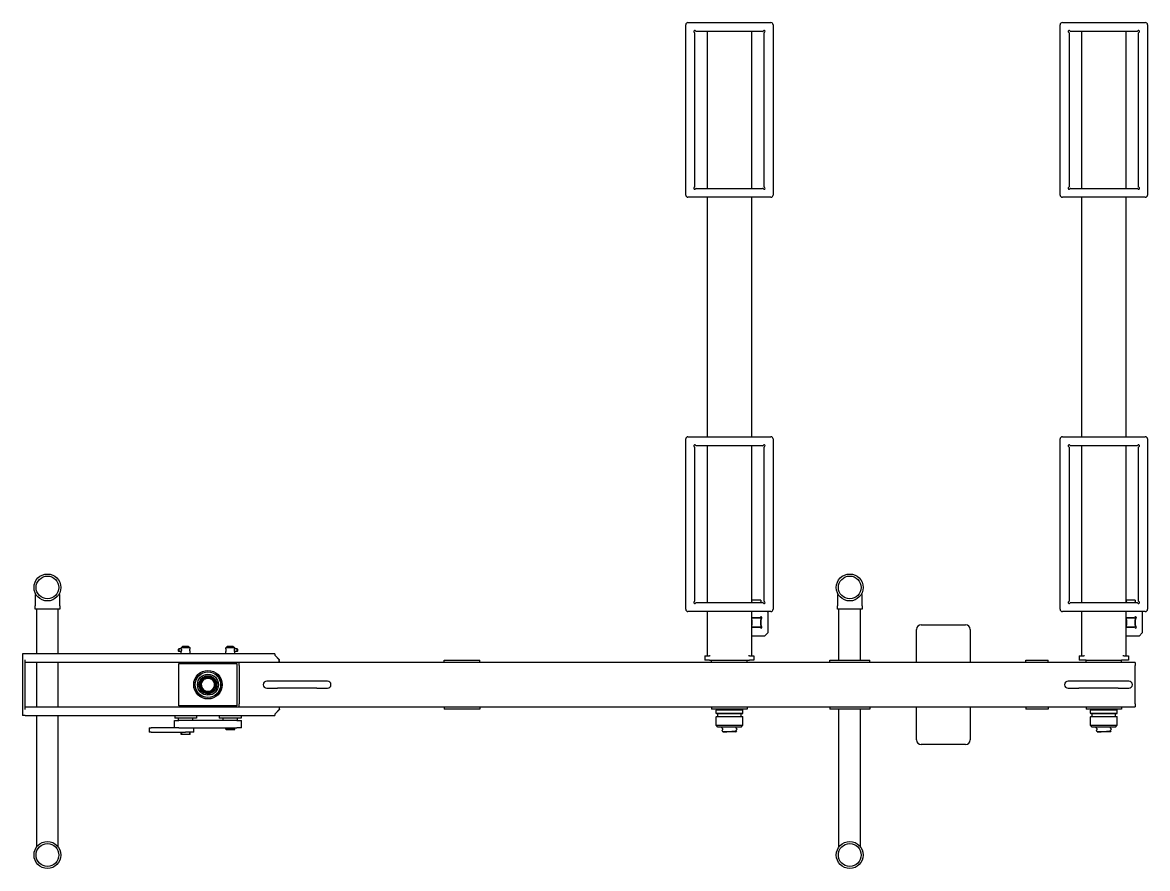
# Model space of a CAD drawing. Header units: millimetres. Extents: x 2977 to 5501, y 131 to 2029.
import ezdxf

# ---------------------------------------------------------------- set-up
doc = ezdxf.new("R2010")
doc.units = ezdxf.units.MM

# ---------------------------------------------------------------- blocks, each defined once
blk = doc.blocks.new('*U18')
for p, q in [((1072, 1098), (1072, 1480)), ((1077, 1485), (1170, 1485)), ((1170, 1465), (1095.5, 1465)), ((1120, 1465), (1120, 1113)), ((1170, 1485), (1263, 1485)), ((1244.5, 1465), (1170, 1465)), ((1220, 1113), (1220, 1465)), ((1268, 1480), (1268, 1098)), ((1912, 1098), (1912, 1480)), ((1917, 1485), (2010, 1485)), ((2010, 1465), (1935.5, 1465)), ((1960, 1465), (1960, 1113)), ((2010, 1485), (2103, 1485)), ((2084.5, 1465), (2010, 1465)), ((2060, 1113), (2060, 1465)), ((2108, 1480), (2108, 1098)), ((1092, 1461.5), (1092, 1116.5)), ((1248, 1116.5), (1248, 1461.5)), ((1932, 1461.5), (1932, 1116.5)), ((2088, 1116.5), (2088, 1461.5)), ((1095.5, 1113), (1170, 1113)), ((1170, 1113), (1244.5, 1113)), ((1935.5, 1113), (2010, 1113)), ((2010, 1113), (2084.5, 1113)), ((1170, 1093), (1077, 1093)), ((1120, 1093), (1120, 556)), ((1263, 1093), (1170, 1093)), ((1220, 556), (1220, 1093)), ((2010, 1093), (1917, 1093)), ((1960, 1093), (1960, 556)), ((2103, 1093), (2010, 1093)), ((2060, 556), (2060, 1093)), ((1077, 556), (1170, 556)), ((1170, 556), (1263, 556)), ((1917, 556), (2010, 556)), ((2010, 556), (2103, 556)), ((1072, 169), (1072, 551)), ((1092, 532.5), (1092, 187.5)), ((1170, 536), (1095.5, 536)), ((1120, 536), (1120, 184)), ((1244.5, 536), (1170, 536)), ((1220, 184), (1220, 536)), ((1248, 187.5), (1248, 532.5)), ((1268, 551), (1268, 169)), ((1912, 169), (1912, 551)), ((1932, 532.5), (1932, 187.5)), ((2010, 536), (1935.5, 536)), ((1960, 536), (1960, 184)), ((2084.5, 536), (2010, 536)), ((2060, 184), (2060, 536)), ((2088, 187.5), (2088, 532.5)), ((2108, 551), (2108, 169)), ((-385.6, 202), (-387.5, 202)), ((-387.5, 202), (-387.5, 177)), ((-332.5, 202), (-334.4, 202)), ((-332.5, 177), (-332.5, 202)), ((1414.4, 202), (1412.5, 202)), ((1412.5, 202), (1412.5, 177)), ((1467.5, 202), (1465.6, 202)), ((1467.5, 177), (1467.5, 202)), ((-387.5, 169), (-387.5, 177)), ((-332.5, 177), (-332.5, 169)), ((1095.5, 184), (1170, 184)), ((1170, 184), (1244.5, 184)), ((1220.5, 185.5), (1220.5, 189.5)), ((1240.5, 189.5), (1220.5, 189.5)), ((1220.5, 185.5), (1220.5, 184)), ((1240.5, 189.5), (1240.5, 185.5)), ((1240.5, 184), (1240.5, 185.5)), ((1412.5, 169), (1412.5, 177)), ((1467.5, 177), (1467.5, 169)), ((1935.5, 184), (2010, 184)), ((2010, 184), (2084.5, 184)), ((2060.5, 185.5), (2060.5, 189.5)), ((2080.5, 189.5), (2060.5, 189.5)), ((2060.5, 185.5), (2060.5, 184)), ((2080.5, 189.5), (2080.5, 185.5)), ((2080.5, 184), (2080.5, 185.5)), ((-332.5, 169), (-387.5, 169)), ((-384.2, 69), (-384.2, 169)), ((-335.8, 69), (-335.8, 169)), ((1170, 164), (1077, 164)), ((1120, 164), (1120, 65)), ((1263, 164), (1170, 164)), ((1220, 65), (1220, 164)), ((1240.5, 149.5), (1240.5, 151.9)), ((1255, 164), (1256, 163)), ((1256, 163), (1256, 116)), ((1467.5, 169), (1412.5, 169)), ((1415.8, 55), (1415.8, 169)), ((1464.2, 55), (1464.2, 169)), ((2010, 164), (1917, 164)), ((1960, 164), (1960, 65)), ((2103, 164), (2010, 164)), ((2060, 65), (2060, 164)), ((2080.5, 149.5), (2080.5, 151.9)), ((2095, 164), (2096, 163)), ((2096, 163), (2096, 116)), ((1237.5, 150), (1220, 150)), ((1220, 129), (1237.5, 129)), ((1220.5, 150), (1220.5, 149.5)), ((1220.5, 145.5), (1220.5, 149.5)), ((1240.5, 149.5), (1220.5, 149.5)), ((1220.5, 145.5), (1220.5, 133.5)), ((1220.5, 129.5), (1220.5, 133.5)), ((1220.5, 129.5), (1240.5, 129.5)), ((1240.5, 149.5), (1240.5, 145.5)), ((1240.5, 133.5), (1240.5, 145.5)), ((1240.5, 133.5), (1240.5, 129.5)), ((1241, 132.5), (1241, 146.5)), ((1600, 134), (1700, 134)), ((2077.5, 150), (2060, 150)), ((2060, 129), (2077.5, 129)), ((2060.5, 150), (2060.5, 149.5)), ((2060.5, 145.5), (2060.5, 149.5)), ((2080.5, 149.5), (2060.5, 149.5)), ((2060.5, 145.5), (2060.5, 133.5)), ((2060.5, 129.5), (2060.5, 133.5)), ((2060.5, 129.5), (2080.5, 129.5)), ((2080.5, 149.5), (2080.5, 145.5)), ((2080.5, 133.5), (2080.5, 145.5)), ((2080.5, 133.5), (2080.5, 129.5)), ((2081, 132.5), (2081, 146.5)), ((1249, 109), (1220, 109)), ((1256, 116), (1249, 109)), ((1590, 50), (1590, 124)), ((1710, 124), (1710, 50)), ((2089, 109), (2060, 109)), ((2096, 116), (2089, 109)), ((-66, 80), (-65.5, 80.5)), ((-66, 75), (-66, 80)), ((-65.5, 80.5), (-65.5, 74.5)), ((-60, 80.5), (-65.5, 80.5)), ((-56, 86.5), (-60, 82.5)), ((-40, 82.5), (-60, 82.5)), ((-60, 80.5), (-60, 82.5)), ((-56, 86.5), (-44, 86.5)), ((-44, 86.5), (-40, 82.5)), ((-40, 80.5), (-40, 82.5)), ((44, 86.5), (40, 82.5)), ((60, 82.5), (40, 82.5)), ((40, 80.5), (40, 82.5)), ((44, 86.5), (56, 86.5)), ((56, 86.5), (60, 82.5)), ((60, 80.5), (60, 82.5)), ((65.5, 80.5), (60, 80.5)), ((65.5, 74.5), (65.5, 80.5)), ((66, 80), (65.5, 80.5)), ((66, 80), (66, 75)), ((-416, 69), (-416, -69)), ((-410, 69), (-416, 69)), ((150, 69), (-410, 69)), ((-410, -56), (-410, 56)), ((-66, 75), (-65.5, 74.5)), ((-60, 74.5), (-65.5, 74.5)), ((-60, 69), (-60, 74.5)), ((-40, 69), (-40, 74.5)), ((40, 69), (40, 74.5)), ((65.5, 74.5), (60, 74.5)), ((60, 69), (60, 74.5)), ((66, 75), (65.5, 74.5)), ((150, 69), (150, 66)), ((150.3, 66), (150, 66)), ((150, 66), (160, 56)), ((150.3, 66), (160.3, 56)), ((160, 50), (160, 56)), ((530, 55), (610, 55)), ((530, 50), (530, 55)), ((610, 50), (610, 55)), ((1115, 65), (1125, 65)), ((1115, 65), (1115, 55)), ((1125, 55), (1115, 55)), ((1127, 65), (1125, 65)), ((1125, 55), (1215, 55)), ((1130, 50), (1130, 55)), ((1210, 50), (1210, 55)), ((1215, 65), (1213, 65)), ((1215, 65), (1225, 65)), ((1225, 55), (1215, 55)), ((1225, 65), (1225, 55)), ((1395, 55), (1485, 55)), ((1395, 50), (1395, 55)), ((1485, 50), (1485, 55)), ((1835, 55), (1885, 55)), ((1835, 50), (1835, 55)), ((1885, 50), (1885, 55)), ((1955, 65), (1965, 65)), ((1955, 65), (1955, 55)), ((1970, 55), (1955, 55)), ((1967, 65), (1965, 65)), ((1970, 55), (2050, 55)), ((1970, 50), (1970, 55)), ((2065, 55), (2050, 55)), ((2050, 50), (2050, 55)), ((2055, 65), (2053, 65)), ((2055, 65), (2065, 65)), ((2065, 65), (2065, 55)), ((160, 50), (-410, 50)), ((-384.2, -50), (-384.2, 50)), ((-335.8, -50), (-335.8, 50)), ((-65, 47.5), (65, 47.5)), ((-65, -47.5), (-65, 47.5)), ((-60, 47.5), (-60, 50)), ((-40, 47.5), (-40, 50)), ((40, 47.5), (40, 50)), ((60, 47.5), (60, 50)), ((65, 47.5), (65, -47.5)), ((70, 43), (70, 50)), ((70, 43), (70, -43)), ((2080, 50), (160, 50)), ((2080, 50), (2080, 43)), ((2080, -43), (2080, 43)), ((156, 8), (132, 8)), ((244, 8), (156, 8)), ((268, 8), (244, 8)), ((1954, 8), (1930, 8)), ((2042, 8), (1954, 8)), ((2066, 8), (2042, 8)), ((132, -8), (156, -8)), ((244, -8), (156, -8)), ((244, -8), (268, -8)), ((1930, -8), (1954, -8)), ((2042, -8), (1954, -8)), ((2042, -8), (2066, -8)), ((-410, -50), (160, -50)), ((65, -47.5), (-65, -47.5)), ((-60, -50), (-60, -47.5)), ((-40, -50), (-40, -47.5)), ((40, -50), (40, -47.5)), ((60, -50), (60, -47.5)), ((70, -50), (70, -43)), ((160, -50), (160, -56)), ((160, -50), (2080, -50)), ((530, -50), (530, -55)), ((610, -50), (610, -55)), ((1130, -50), (1130, -55)), ((1210, -50), (1210, -55)), ((1395, -50), (1395, -55)), ((1485, -50), (1485, -55)), ((1590, -124), (1590, -50)), ((1710, -50), (1710, -124)), ((1835, -50), (1835, -55)), ((1885, -50), (1885, -55)), ((1970, -50), (1970, -55)), ((2050, -50), (2050, -55)), ((2080, -43), (2080, -50)), ((-410, -69), (-416, -69)), ((-410, -69), (150, -69)), ((-384.2, -364), (-384.2, -69)), ((-335.8, -364), (-335.8, -69)), ((-74.5, -69), (-74.5, -75)), ((-25.5, -75), (-74.5, -75)), ((-66, -80), (-66, -75)), ((-34, -80), (-34, -75)), ((-25.5, -69), (-25.5, -75)), ((25.5, -69), (25.5, -75)), ((74.5, -75), (25.5, -75)), ((34, -80), (34, -75)), ((66, -80), (66, -75)), ((74.5, -69), (74.5, -75)), ((160, -56), (150, -66)), ((150, -66), (150, -69)), ((150.3, -66), (150, -66)), ((160.3, -56), (150.3, -66)), ((610, -55), (530, -55)), ((1210, -55), (1130, -55)), ((1142, -55), (1140, -57)), ((1200, -57), (1140, -57)), ((1140, -64), (1140, -57)), ((1140, -64), (1200, -64)), ((1141, -65), (1140, -64)), ((1141, -71), (1140, -72)), ((1200, -72), (1140, -72)), ((1140, -91), (1140, -72)), ((1199, -65), (1141, -65)), ((1141, -71), (1199, -71)), ((1144, -71), (1144, -65)), ((1196, -71), (1196, -65)), ((1198, -55), (1200, -57)), ((1199, -65), (1200, -64)), ((1199, -71), (1200, -72)), ((1200, -64), (1200, -57)), ((1200, -91), (1200, -72)), ((1485, -55), (1395, -55)), ((1415.8, -364), (1415.8, -55)), ((1464.2, -364), (1464.2, -55)), ((1885, -55), (1835, -55)), ((2050, -55), (1970, -55)), ((1982, -55), (1980, -57)), ((2040, -57), (1980, -57)), ((1980, -64), (1980, -57)), ((1980, -64), (2040, -64)), ((1981, -65), (1980, -64)), ((1981, -71), (1980, -72)), ((2040, -72), (1980, -72)), ((1980, -91), (1980, -72)), ((2039, -65), (1981, -65)), ((1981, -71), (2039, -71)), ((1984, -71), (1984, -65)), ((2036, -71), (2036, -65)), ((2038, -55), (2040, -57)), ((2039, -65), (2040, -64)), ((2039, -71), (2040, -72)), ((2040, -64), (2040, -57)), ((2040, -91), (2040, -72)), ((-132, -96.5), (-127, -96.5)), ((-132, -96.5), (-132, -106.5)), ((-71, -96.5), (-127, -96.5)), ((-75, -80.5), (-65, -80.5)), ((-75, -96.5), (-75, -80.5)), ((-65, -96.5), (-71, -96.5)), ((-34, -80), (-66, -80)), ((65, -80.5), (-65, -80.5)), ((-65, -96.5), (65, -96.5)), ((-60, -80.5), (-60, -80)), ((-40, -80.5), (-40, -80)), ((-32, -106.5), (-32, -96.5)), ((66, -80), (34, -80)), ((40, -80.5), (40, -80)), ((40, -99.5), (40, -96.5)), ((40, -99.5), (60, -99.5)), ((42, -101.5), (40, -99.5)), ((58, -101.5), (60, -99.5)), ((60, -80.5), (60, -80)), ((60, -99.5), (60, -96.5)), ((65, -80.5), (75, -80.5)), ((75, -96.5), (65, -96.5)), ((75, -96.5), (75, -80.5)), ((1140, -91), (1200, -91)), ((1144, -95), (1140, -91)), ((1196, -95), (1144, -95)), ((1153, -96.3), (1154.3, -95)), ((1155, -98.8), (1153, -96.8)), ((1153, -102.7), (1155, -100.6)), ((1155, -100.5), (1155, -98.9)), ((1185.6, -95), (1185, -95.6)), ((1185, -97.3), (1185, -95.7)), ((1185, -97.4), (1187, -99.5)), ((1187, -99.9), (1185, -102)), ((1196, -95), (1200, -91)), ((1980, -91), (2040, -91)), ((1984, -95), (1980, -91)), ((2036, -95), (1984, -95)), ((1993, -96.3), (1994.3, -95)), ((1995, -98.8), (1993, -96.8)), ((1993, -102.7), (1995, -100.6)), ((1995, -100.5), (1995, -98.9)), ((2025.6, -95), (2025, -95.6)), ((2025, -97.3), (2025, -95.7)), ((2025, -97.4), (2027, -99.5)), ((2027, -99.9), (2025, -102)), ((2036, -95), (2040, -91)), ((-127, -106.5), (-132, -106.5)), ((-127, -106.5), (-50, -106.5)), ((-60, -111.5), (-60, -106.5)), ((-58.7, -111.5), (-60, -111.5)), ((-58.7, -111.5), (-58.7, -106.5)), ((-41.3, -111.5), (-58.7, -111.5)), ((-32, -106.5), (-50, -106.5)), ((-41.3, -106.5), (-41.3, -111.5)), ((-40, -111.5), (-41.3, -111.5)), ((-40, -111.5), (-40, -106.5)), ((58, -101.5), (42, -101.5)), ((1155, -105.2), (1153, -103.1)), ((1155, -105.7), (1155, -105.3)), ((1155, -105.7), (1164.2, -105.7)), ((1155.3, -106), (1155, -105.7)), ((1184.6, -106), (1155.3, -106)), ((1184.6, -106), (1185.9, -104.7)), ((1185, -103.7), (1185, -102.1)), ((1185, -103.8), (1185.9, -104.7)), ((1995, -105.2), (1993, -103.1)), ((1995, -105.7), (1995, -105.3)), ((1995, -105.7), (2004.2, -105.7)), ((1995.3, -106), (1995, -105.7)), ((2024.6, -106), (1995.3, -106)), ((2024.6, -106), (2025.9, -104.7)), ((2025, -103.7), (2025, -102.1)), ((2025, -103.8), (2025.9, -104.7)), ((1700, -134), (1600, -134))]:
    blk.add_line(p, q)
at = {"flags": 128}
for points in [[(-60, 80.5), (-60, 80.5), (-60, 80.4), (-59.9, 80.3), (-59.9, 80.1), (-59.8, 79.9), (-59.8, 79.6), (-59.7, 79.3), (-59.7, 79), (-59.6, 78.7), (-59.6, 78.3), (-59.5, 77.9), (-59.5, 77.5), (-59.5, 77.1), (-59.6, 76.7), (-59.6, 76.3), (-59.7, 76), (-59.7, 75.7), (-59.8, 75.4), (-59.8, 75.1), (-59.9, 74.9), (-59.9, 74.7), (-60, 74.6), (-60, 74.5), (-60, 74.5)], [(-40, 74.5), (-40, 74.5), (-40, 74.6), (-40.1, 74.7), (-40.1, 74.9), (-40.2, 75.1), (-40.2, 75.4), (-40.3, 75.7), (-40.3, 76), (-40.4, 76.3), (-40.4, 76.7), (-40.5, 77.1), (-40.5, 77.5), (-40.5, 77.9), (-40.4, 78.3), (-40.4, 78.7), (-40.3, 79), (-40.3, 79.3), (-40.2, 79.6), (-40.2, 79.9), (-40.1, 80.1), (-40.1, 80.3), (-40, 80.4), (-40, 80.5), (-40, 80.5)], [(40, 80.5), (40, 80.5), (40, 80.5), (40, 80.4), (40, 80.4), (40, 80.3), (40.1, 80.3), (40.1, 80.2), (40.1, 80.1), (40.1, 80), (40.2, 79.9), (40.2, 79.8), (40.2, 79.6), (40.3, 79.5), (40.3, 79.3), (40.3, 79.2), (40.3, 79), (40.4, 78.8), (40.4, 78.7), (40.4, 78.5), (40.4, 78.3), (40.4, 78.1), (40.5, 77.9), (40.5, 77.7), (40.5, 77.5)], [(40.5, 77.5), (40.5, 77.3), (40.5, 77.1), (40.4, 76.9), (40.4, 76.7), (40.4, 76.5), (40.4, 76.3), (40.4, 76.2), (40.3, 76), (40.3, 75.8), (40.3, 75.7), (40.3, 75.5), (40.2, 75.4), (40.2, 75.2), (40.2, 75.1), (40.1, 75), (40.1, 74.9), (40.1, 74.8), (40.1, 74.7), (40, 74.7), (40, 74.6), (40, 74.6), (40, 74.5), (40, 74.5), (40, 74.5)], [(59.5, 77.5), (59.5, 77.7), (59.5, 77.9), (59.6, 78.1), (59.6, 78.3), (59.6, 78.5), (59.6, 78.7), (59.6, 78.8), (59.7, 79), (59.7, 79.2), (59.7, 79.3), (59.7, 79.5), (59.8, 79.6), (59.8, 79.8), (59.8, 79.9), (59.9, 80), (59.9, 80.1), (59.9, 80.2), (59.9, 80.3), (60, 80.3), (60, 80.4), (60, 80.4), (60, 80.5), (60, 80.5), (60, 80.5)], [(60, 74.5), (60, 74.5), (60, 74.5), (60, 74.6), (60, 74.6), (60, 74.7), (59.9, 74.7), (59.9, 74.8), (59.9, 74.9), (59.9, 75), (59.8, 75.1), (59.8, 75.2), (59.8, 75.4), (59.7, 75.5), (59.7, 75.7), (59.7, 75.8), (59.7, 76), (59.6, 76.2), (59.6, 76.3), (59.6, 76.5), (59.6, 76.7), (59.6, 76.9), (59.5, 77.1), (59.5, 77.3), (59.5, 77.5)], [(160, 53), (160, 53), (160, 53), (160, 53.1), (160, 53.1), (160, 53.2), (160, 53.2), (160, 53.3), (160, 53.4), (160, 53.5), (160.1, 53.6), (160.1, 53.7), (160.1, 53.9), (160.1, 54), (160.1, 54.2), (160.1, 54.3), (160.1, 54.5), (160.1, 54.7), (160.1, 54.9), (160.2, 55), (160.2, 55.2), (160.2, 55.4), (160.2, 55.6), (160.2, 55.8), (160.3, 56)], [(160.1, 53.6), (160, 53.3), (160, 53.1), (160, 52.8), (160, 52.6), (160, 52.4), (160, 52.3), (160, 52.2), (160, 52.2)], [(-14.3, -13.8), (-14.9, -13.1), (-15.5, -12.4), (-16, -11.7), (-16.6, -10.9), (-17, -10.1), (-17.5, -9.3), (-17.9, -8.5), (-18.2, -7.6), (-18.6, -6.8), (-18.9, -5.9), (-19.1, -5), (-19.3, -4.1), (-19.4, -3.2), (-19.5, -2.3), (-19.6, -1.4), (-19.6, -0.4), (-19.6, 0.5), (-19.5, 1.4), (-19.4, 2.3), (-19.3, 3.2), (-19, 4.1), (-18.8, 5), (-18.5, 5.9), (-18.2, 6.8)], [(11.2, -15.8), (10.5, -16.3), (9.6, -16.8), (8.8, -17.3), (7.9, -17.7), (7.1, -18.1), (6.2, -18.4), (5.3, -18.7), (4.3, -18.9), (3.4, -19.1), (2.5, -19.2), (1.5, -19.3), (0.6, -19.4), (-0.4, -19.4), (-1.3, -19.4), (-2.3, -19.3), (-3.2, -19.1), (-4.2, -18.9), (-5.1, -18.7), (-6, -18.4), (-6.9, -18.1), (-7.8, -17.8), (-8.6, -17.4), (-9.5, -16.9), (-10.3, -16.4), (-11.1, -15.9), (-11.9, -15.4), (-12.6, -14.8), (-13.3, -14.1), (-14, -13.4), (-14.6, -12.7), (-15.2, -12), (-15.8, -11.2), (-16.3, -10.5), (-16.8, -9.6), (-17.3, -8.8), (-17.7, -7.9), (-18.1, -7.1), (-18.4, -6.2), (-18.7, -5.3), (-18.9, -4.3), (-19.1, -3.4), (-19.2, -2.5), (-19.3, -1.5), (-19.4, -0.6), (-19.4, 0.4), (-19.4, 1.3), (-19.3, 2.3), (-19.1, 3.2), (-18.9, 4.2), (-18.7, 5.1), (-18.4, 6), (-18.1, 6.9), (-17.8, 7.8), (-17.4, 8.6), (-16.9, 9.5), (-16.4, 10.3), (-15.9, 11.1), (-15.4, 11.9), (-14.8, 12.6), (-14.1, 13.3), (-13.4, 14), (-12.7, 14.6), (-12, 15.2), (-11.2, 15.8), (-10.5, 16.3), (-9.6, 16.8), (-8.8, 17.3), (-7.9, 17.7), (-7.1, 18.1), (-6.2, 18.4), (-5.3, 18.7), (-4.3, 18.9), (-3.4, 19.1), (-2.5, 19.2), (-1.5, 19.3), (-0.6, 19.4), (0.4, 19.4), (1.3, 19.4), (2.3, 19.3), (3.2, 19.1), (4.2, 18.9), (5.1, 18.7), (6, 18.4), (6.9, 18.1), (7.8, 17.8), (8.6, 17.4), (9.5, 16.9), (10.3, 16.4), (11.1, 15.9), (11.9, 15.3), (12.6, 14.7), (13.3, 14.1), (14, 13.4), (14.6, 12.7), (15.2, 12), (15.8, 11.2), (16.3, 10.5), (16.8, 9.6), (17.3, 8.8), (17.7, 7.9), (18.1, 7.1), (18.4, 6.2), (18.7, 5.3), (18.9, 4.3), (19.1, 3.4), (19.2, 2.5), (19.3, 1.5), (19.4, 0.6), (19.4, -0.4), (19.4, -1.3), (19.3, -2.3), (19.1, -3.2), (18.9, -4.2), (18.7, -5.1), (18.4, -6), (18.1, -6.9), (17.8, -7.8), (17.4, -8.6), (16.9, -9.5), (16.4, -10.3), (15.9, -11.1), (15.3, -11.9), (14.7, -12.6), (14.1, -13.3), (13.4, -14), (12.7, -14.6), (12, -15.2), (11.2, -15.8)], [(-18.1, 7), (-17.8, 7.6), (-17.5, 8.3), (-17.2, 9), (-16.9, 9.6), (-16.5, 10.2), (-16.1, 10.8), (-15.7, 11.4), (-15.2, 12), (-14.8, 12.6), (-14.3, 13.1), (-13.8, 13.7), (-13.2, 14.2), (-12.7, 14.7), (-12.1, 15.1), (-11.5, 15.6), (-11, 16), (-10.3, 16.4), (-9.7, 16.8), (-9.1, 17.1), (-8.4, 17.5), (-7.8, 17.8), (-7.1, 18.1), (-6.4, 18.3), (-5.7, 18.5), (-5, 18.7), (-4.3, 18.9), (-3.6, 19.1), (-2.8, 19.2), (-2.1, 19.3), (-1.4, 19.3), (-0.6, 19.4), (0.1, 19.4), (0.8, 19.4), (1.5, 19.3), (2.3, 19.3), (3, 19.2), (3.7, 19), (4.4, 18.9), (5.1, 18.7), (5.9, 18.5), (6.5, 18.3), (7.2, 18), (7.9, 17.7), (8.6, 17.4), (9.2, 17.1), (9.9, 16.7), (10.5, 16.3), (11.1, 15.9), (11.7, 15.5), (12.3, 15), (12.8, 14.6), (13.4, 14.1), (13.9, 13.6), (14.4, 13), (14.9, 12.5), (15.3, 11.9), (15.8, 11.3), (16.2, 10.7), (16.6, 10.1), (16.9, 9.5), (17.3, 8.8), (17.6, 8.2), (17.9, 7.5), (18.2, 6.8)], [(-17.1, -2.8), (-17.4, -0.2), (-17.3, 2.4), (-16.8, 5), (-15.9, 7.5), (-14.7, 9.8), (-13.2, 11.9), (-11.3, 13.8), (-9.2, 15.3), (-6.9, 16.6), (-4.5, 17.5), (-1.9, 18), (0.7, 18.2), (3.3, 18), (5.9, 17.4), (8.3, 16.4), (10.6, 15.1), (12.7, 13.6), (14.5, 11.7), (16.1, 9.6), (17.3, 7.3), (18.2, 4.8), (18.8, 2.2), (19, -0.4), (18.8, -3)], [(-10.3, -10.3), (-12.1, -8.1), (-13.5, -5.5), (-14.3, -2.8), (-14.5, 0), (-14.3, 2.9), (-13.4, 5.6), (-12.1, 8.1), (-10.3, 10.3), (-8.1, 12.1), (-5.6, 13.4), (-2.8, 14.3), (0, 14.5), (2.8, 14.3), (5.6, 13.4), (8.1, 12.1), (10.3, 10.3), (12.1, 8.1), (13.4, 5.6), (14.3, 2.9), (14.5, 0), (14.3, -2.8), (13.5, -5.5), (12.1, -8.1), (10.3, -10.3)], [(5.4, -18.6), (4.5, -18.9), (3.5, -19.1), (2.6, -19.2), (1.6, -19.3), (0.6, -19.4), (-0.3, -19.4), (-1.3, -19.4), (-2.3, -19.3), (-3.2, -19.1), (-4.2, -18.9), (-5.1, -18.7), (-6, -18.4), (-6.9, -18.1), (-7.8, -17.8), (-8.7, -17.3), (-9.5, -16.9), (-10.4, -16.4), (-11.2, -15.9), (-12, -15.3), (-12.7, -14.7), (-13.4, -14), (-14.1, -13.3), (-14.7, -12.6), (-15.3, -11.9), (-15.9, -11.1), (-16.4, -10.3), (-16.9, -9.5), (-17.4, -8.6), (-17.8, -7.7), (-18.2, -6.8), (-18.5, -5.9), (-18.7, -5)], [(18.5, -5.7), (18.3, -6.4), (18, -7.1), (17.8, -7.8), (17.4, -8.5), (17.1, -9.2), (16.7, -9.8), (16.3, -10.5), (15.9, -11.1), (15.5, -11.7), (15, -12.3), (14.5, -12.9), (14, -13.4), (13.5, -14), (12.9, -14.5), (12.3, -15), (11.8, -15.4), (11.2, -15.9), (10.5, -16.3), (9.9, -16.7), (9.2, -17.1), (8.6, -17.4), (7.9, -17.7), (7.2, -18), (6.5, -18.3), (5.8, -18.5), (5.1, -18.7), (4.3, -18.9), (3.6, -19.1), (2.8, -19.2), (2.1, -19.3), (1.3, -19.4), (0.6, -19.4), (-0.2, -19.4), (-0.9, -19.4), (-1.7, -19.3), (-2.4, -19.2), (-3.2, -19.1), (-3.9, -19), (-4.6, -18.8), (-5.4, -18.6), (-6.1, -18.4), (-6.8, -18.2), (-7.5, -17.9), (-8.2, -17.6), (-8.9, -17.3), (-9.5, -16.9), (-10.2, -16.5), (-10.8, -16.1), (-11.4, -15.7), (-12, -15.2), (-12.6, -14.7), (-13.2, -14.2), (-13.7, -13.7), (-14.2, -13.2), (-14.7, -12.6), (-15.2, -12), (-15.7, -11.4), (-16.1, -10.8), (-16.5, -10.2), (-16.9, -9.5), (-17.2, -8.9), (-17.6, -8.2), (-17.9, -7.5), (-18.2, -6.8)], [(-15.8, -6.8), (-15.9, -6.7), (-16, -6.5), (-16, -6.3), (-16.1, -6.2), (-16.1, -6), (-16.2, -5.8), (-16.3, -5.7), (-16.3, -5.5), (-16.4, -5.3), (-16.4, -5.2), (-16.5, -5), (-16.6, -4.8), (-16.6, -4.7), (-16.7, -4.5), (-16.7, -4.3), (-16.8, -4.2), (-16.8, -4), (-16.8, -3.8), (-16.9, -3.6), (-16.9, -3.5), (-17, -3.3), (-17, -3.1), (-17, -2.9), (-17.1, -2.8)], [(-14.8, -2.8), (-14.7, -3), (-14.7, -3.3), (-14.6, -3.5), (-14.5, -3.8), (-14.4, -4), (-14.3, -4.3), (-14.2, -4.5), (-14.1, -4.8), (-14, -5), (-13.9, -5.2), (-13.8, -5.5), (-13.7, -5.7), (-13.6, -5.9), (-13.5, -6.2), (-13.3, -6.4), (-13.2, -6.6), (-13.1, -6.9), (-12.9, -7.1), (-12.8, -7.3), (-12.6, -7.5), (-12.5, -7.7), (-12.3, -7.9), (-12.2, -8.1), (-12, -8.4)], [(-12, -8.4), (-11.9, -8.4), (-11.9, -8.5), (-11.8, -8.6), (-11.7, -8.7), (-11.7, -8.8), (-11.6, -8.9), (-11.5, -8.9), (-11.5, -9), (-11.4, -9.1), (-11.3, -9.2), (-11.3, -9.2), (-11.2, -9.3), (-11.1, -9.4), (-11, -9.5), (-11, -9.6), (-10.9, -9.6), (-10.8, -9.7), (-10.8, -9.8), (-10.7, -9.9), (-10.6, -10), (-10.5, -10), (-10.5, -10.1), (-10.4, -10.2), (-10.3, -10.3)], [(8.5, -15), (8.5, -15), (8.5, -15.1), (8.4, -15.1), (8.4, -15.1), (8.3, -15.1), (8.3, -15.1), (8.2, -15.2), (8.1, -15.2), (8.1, -15.2), (8, -15.3), (8, -15.3), (7.9, -15.3), (7.8, -15.4), (7.8, -15.4), (7.7, -15.4), (7.6, -15.5), (7.5, -15.5), (7.5, -15.5), (7.4, -15.6), (7.3, -15.6), (7.2, -15.7), (7.1, -15.7), (7, -15.7), (6.9, -15.8)], [(11, -16), (10.3, -16.4), (9.7, -16.8), (9, -17.2), (8.3, -17.5)], [(9.4, -16.6), (9.4, -16.5), (9.3, -16.4), (9.3, -16.4), (9.3, -16.3), (9.2, -16.3), (9.2, -16.2), (9.1, -16.1), (9.1, -16.1), (9.1, -16), (9, -15.9), (9, -15.9), (9, -15.8), (8.9, -15.7), (8.9, -15.7), (8.9, -15.6), (8.8, -15.6), (8.8, -15.5), (8.8, -15.4), (8.7, -15.4), (8.7, -15.3), (8.6, -15.2), (8.6, -15.2), (8.6, -15.1), (8.5, -15)], [(9.5, -16.8), (9.5, -16.8), (9.5, -16.8), (9.5, -16.8), (9.5, -16.8), (9.5, -16.8), (9.5, -16.8), (9.5, -16.7), (9.5, -16.7), (9.5, -16.7), (9.5, -16.7), (9.5, -16.7), (9.5, -16.7), (9.5, -16.7), (9.5, -16.7), (9.4, -16.7), (9.4, -16.7), (9.4, -16.6), (9.4, -16.6), (9.4, -16.6), (9.4, -16.6), (9.4, -16.6), (9.4, -16.6), (9.4, -16.6), (9.4, -16.6)], [(14.7, -12.5), (14.4, -12.9), (14.1, -13.2), (13.8, -13.6), (13.5, -13.9), (13.2, -14.2), (12.9, -14.5), (12.6, -14.7), (12.3, -15), (12.1, -15.2), (11.8, -15.4), (11.6, -15.6), (11.3, -15.8), (11.1, -15.9), (10.9, -16.1), (10.7, -16.2), (10.5, -16.3), (10.3, -16.4), (10.2, -16.5), (10, -16.6), (9.9, -16.7), (9.8, -16.7), (9.7, -16.8), (9.6, -16.8), (9.5, -16.8)], [(10.3, -10.3), (10.4, -10.2), (10.5, -10.1), (10.5, -10), (10.6, -10), (10.7, -9.9), (10.8, -9.8), (10.8, -9.7), (10.9, -9.6), (11, -9.6), (11, -9.5), (11.1, -9.4), (11.2, -9.3), (11.3, -9.2), (11.3, -9.2), (11.4, -9.1), (11.5, -9), (11.5, -8.9), (11.6, -8.9), (11.7, -8.8), (11.7, -8.7), (11.8, -8.6), (11.9, -8.5), (11.9, -8.4), (12, -8.4)], [(13.6, -13.8), (14, -13.5), (14.3, -13.3), (14.5, -13.1), (14.7, -13), (14.7, -13), (14.6, -13.2), (14.5, -13.4), (14.4, -13.5), (14.3, -13.6), (14.2, -13.8), (14, -14), (13.8, -14.2), (13.6, -14.4), (13.4, -14.6), (13.2, -14.8), (12.9, -15), (12.7, -15.2), (12.4, -15.5), (12.1, -15.7), (11.8, -16), (11.4, -16.2), (11, -16.5), (10.7, -16.7), (10.3, -17)], [(12, -8.4), (12.2, -8.1), (12.3, -7.9), (12.5, -7.7), (12.6, -7.5), (12.8, -7.3), (12.9, -7.1), (13.1, -6.9), (13.2, -6.6), (13.3, -6.4), (13.5, -6.2), (13.6, -5.9), (13.7, -5.7), (13.8, -5.5), (13.9, -5.2), (14, -5), (14.1, -4.8), (14.2, -4.5), (14.3, -4.3), (14.4, -4), (14.5, -3.8), (14.6, -3.5), (14.7, -3.3), (14.7, -3), (14.8, -2.8)], [(15.5, -11.7), (15, -12.3), (14.5, -12.9), (13.9, -13.5), (13.4, -14)], [(18.8, -3), (18.8, -3.4), (18.7, -3.8), (18.6, -4.3), (18.5, -4.7), (18.4, -5.1), (18.3, -5.6), (18.2, -6), (18, -6.4), (17.9, -6.8), (17.8, -7.2), (17.6, -7.6), (17.4, -8), (17.2, -8.4), (17.1, -8.8), (16.9, -9.2), (16.7, -9.6), (16.4, -10), (16.2, -10.4), (16, -10.7), (15.8, -11.1), (15.5, -11.5), (15.3, -11.8), (15, -12.2), (14.7, -12.5)], [(18.2, -6.6), (18, -7.2), (17.7, -7.8), (17.5, -8.5), (17.2, -9.1)], [(160, -52.2), (160, -52.2), (160, -52.3), (160, -52.4), (160, -52.6), (160, -52.8), (160, -53.1), (160, -53.3), (160.1, -53.6)], [(160, -53), (160, -53), (160, -53), (160, -53.1), (160, -53.1), (160, -53.2), (160, -53.2), (160, -53.3), (160, -53.4), (160, -53.5), (160.1, -53.6), (160.1, -53.7), (160.1, -53.9), (160.1, -54), (160.1, -54.2), (160.1, -54.3), (160.1, -54.5), (160.1, -54.7), (160.1, -54.9), (160.2, -55), (160.2, -55.2), (160.2, -55.4), (160.2, -55.6), (160.2, -55.8), (160.3, -56)], [(1153, -96.8), (1152.9, -96.7), (1152.9, -96.5), (1152.9, -96.4), (1153, -96.3)], [(1155, -98.9), (1155, -98.8), (1155, -98.8)], [(1155, -100.6), (1155, -100.6), (1155, -100.5)], [(1185, -95.6), (1185, -95.7), (1185, -95.7)], [(1185, -97.3), (1185, -97.4), (1185, -97.4)], [(1187, -99.5), (1187.1, -99.6), (1187.2, -99.7), (1187.1, -99.8), (1187, -99.9)], [(1993, -96.8), (1992.9, -96.7), (1992.9, -96.5), (1992.9, -96.4), (1993, -96.3)], [(1995, -98.9), (1995, -98.8), (1995, -98.8)], [(1995, -100.6), (1995, -100.6), (1995, -100.5)], [(2025, -95.6), (2025, -95.7), (2025, -95.7)], [(2025, -97.3), (2025, -97.4), (2025, -97.4)], [(2027, -99.5), (2027.1, -99.6), (2027.1, -99.7), (2027.1, -99.8), (2027, -99.9)], [(1153, -103.1), (1152.9, -103), (1152.9, -102.9), (1152.9, -102.8), (1153, -102.7)], [(1155, -105.3), (1155, -105.2), (1155, -105.2)], [(1167.8, -105.6), (1167.6, -105.6), (1167.5, -105.6), (1167.3, -105.6), (1167.2, -105.6), (1167, -105.6), (1166.9, -105.6), (1166.7, -105.6), (1166.6, -105.6), (1166.4, -105.6), (1166.3, -105.6), (1166.1, -105.6), (1166, -105.6), (1165.8, -105.7), (1165.7, -105.7), (1165.5, -105.7), (1165.4, -105.7), (1165.2, -105.7), (1165.1, -105.7), (1164.9, -105.7), (1164.8, -105.7), (1164.7, -105.7), (1164.5, -105.7), (1164.4, -105.7), (1164.2, -105.7)], [(1185.9, -104.7), (1185.9, -104.7), (1185.8, -104.8), (1185.7, -104.8), (1185.4, -104.8), (1185.1, -104.9), (1184.7, -104.9), (1184.2, -105), (1183.6, -105), (1183, -105), (1182.2, -105.1), (1181.5, -105.1), (1180.6, -105.1), (1179.7, -105.2), (1178.8, -105.2), (1177.8, -105.3), (1176.8, -105.3), (1175.7, -105.3), (1174.6, -105.4), (1173.5, -105.4), (1172.4, -105.4), (1171.2, -105.5), (1170.1, -105.5), (1168.9, -105.6), (1167.8, -105.6)], [(1185, -102), (1185, -102), (1185, -102.1)], [(1185, -103.7), (1185, -103.8), (1185, -103.8)], [(1993, -103.1), (1992.9, -103), (1992.9, -102.9), (1992.9, -102.8), (1993, -102.7)], [(1995, -105.3), (1995, -105.2), (1995, -105.2)], [(2007.8, -105.6), (2007.6, -105.6), (2007.5, -105.6), (2007.3, -105.6), (2007.2, -105.6), (2007, -105.6), (2006.9, -105.6), (2006.7, -105.6), (2006.6, -105.6), (2006.4, -105.6), (2006.3, -105.6), (2006.1, -105.6), (2006, -105.6), (2005.8, -105.7), (2005.7, -105.7), (2005.5, -105.7), (2005.4, -105.7), (2005.2, -105.7), (2005.1, -105.7), (2004.9, -105.7), (2004.8, -105.7), (2004.7, -105.7), (2004.5, -105.7), (2004.4, -105.7), (2004.2, -105.7)], [(2025.9, -104.7), (2025.9, -104.7), (2025.8, -104.8), (2025.7, -104.8), (2025.4, -104.8), (2025.1, -104.9), (2024.7, -104.9), (2024.2, -105), (2023.6, -105), (2023, -105), (2022.2, -105.1), (2021.5, -105.1), (2020.6, -105.1), (2019.7, -105.2), (2018.8, -105.2), (2017.8, -105.3), (2016.8, -105.3), (2015.7, -105.3), (2014.6, -105.4), (2013.5, -105.4), (2012.4, -105.4), (2011.2, -105.5), (2010.1, -105.5), (2008.9, -105.6), (2007.8, -105.6)], [(2025, -102), (2025, -102), (2025, -102.1)], [(2025, -103.7), (2025, -103.8), (2025, -103.8)]]:
    blk.add_lwpolyline(points, dxfattribs=at)
for centre, radius in [((-360, 218), 30.2), ((-360, 218), 25.6), ((1440, 218), 30.2), ((1440, 218), 25.6), ((0, 0), 32), ((0, 0), 31.8), ((0, 0), 28.8), ((0, 0), 28.6), ((0, 0), 28.5), ((0, 0), 23.5), ((0, 0), 20.1), ((0, 0), 16.9), ((-360, -382), 30.2), ((1440, -382), 30.2), ((-360, -382), 25.6), ((1440, -382), 25.6)]:
    blk.add_circle(centre, radius)
for centre, radius, start, end in [((1077, 1480), 5, 90, 180), ((1092, 1465), 2, 30, 240), ((1095.5, 1467), 2, 210, 270), ((1244.5, 1467), 2, 270, 330), ((1248, 1465), 2, 300, 150), ((1263, 1480), 5, 0, 90), ((1917, 1480), 5, 90, 180), ((1932, 1465), 2, 30, 240), ((1935.5, 1467), 2, 210, 270), ((2084.5, 1467), 2, 270, 330), ((2088, 1465), 2, 300, 150), ((2103, 1480), 5, 0, 90), ((1090, 1461.5), 2, 0, 60), ((1250, 1461.5), 2, 120, 180), ((1930, 1461.5), 2, 0, 60), ((2090, 1461.5), 2, 120, 180), ((1092, 1113), 2, 120, 330), ((1090, 1116.5), 2, 300, 0), ((1095.5, 1111), 2, 90, 150), ((1244.5, 1111), 2, 30, 90), ((1248, 1113), 2, 210, 60), ((1250, 1116.5), 2, 180, 240), ((1932, 1113), 2, 120, 330), ((1930, 1116.5), 2, 300, 0), ((1935.5, 1111), 2, 90, 150), ((2084.5, 1111), 2, 30, 90), ((2088, 1113), 2, 210, 60), ((2090, 1116.5), 2, 180, 240), ((1077, 1098), 5, 180, 270), ((1263, 1098), 5, 270, 0), ((1917, 1098), 5, 180, 270), ((2103, 1098), 5, 270, 0), ((1077, 551), 5, 90, 180), ((1263, 551), 5, 0, 90), ((1917, 551), 5, 90, 180), ((2103, 551), 5, 0, 90), ((1092, 536), 2, 30, 240), ((1090, 532.5), 2, 0, 60), ((1095.5, 538), 2, 210, 270), ((1244.5, 538), 2, 270, 330), ((1248, 536), 2, 300, 150), ((1250, 532.5), 2, 120, 180), ((1932, 536), 2, 30, 240), ((1930, 532.5), 2, 0, 60), ((1935.5, 538), 2, 210, 270), ((2084.5, 538), 2, 270, 330), ((2088, 536), 2, 300, 150), ((2090, 532.5), 2, 120, 180), ((1092, 184), 2, 120, 330), ((1090, 187.5), 2, 300, 0), ((1095.5, 182), 2, 90, 150), ((1244.5, 182), 2, 30, 90), ((1248, 184), 2, 210, 60), ((1250, 187.5), 2, 180, 240), ((1932, 184), 2, 120, 330), ((1930, 187.5), 2, 300, 0), ((1935.5, 182), 2, 90, 150), ((2084.5, 182), 2, 30, 90), ((2088, 184), 2, 210, 60), ((2090, 187.5), 2, 180, 240), ((1077, 169), 5, 180, 270), ((1241, 150), 2, 300, 150), ((1263, 169), 5, 270, 0), ((1917, 169), 5, 180, 270), ((2081, 150), 2, 300, 150), ((2103, 169), 5, 270, 0), ((1237.5, 152), 2, 270, 330), ((1237.5, 127), 2, 30, 90), ((1241, 129), 2, 210, 60), ((1243, 146.5), 2, 120, 180), ((1243, 132.5), 2, 180, 240), ((1600, 124), 10, 90, 180), ((1700, 124), 10, 0, 90), ((2077.5, 152), 2, 270, 330), ((2077.5, 127), 2, 30, 90), ((2081, 129), 2, 210, 60), ((2083, 146.5), 2, 120, 180), ((2083, 132.5), 2, 180, 240), ((0, 0), 15, 349.3701, 190.6299), ((132, 0), 8, 90, 270), ((268, 0), 8, 270, 90), ((1930, 0), 8, 90, 270), ((2066, 0), 8, 270, 90), ((0, 0), 17.2, 203.3858, 293.6916), ((0, 0), 19.9, 224.0371, 301.1218), ((0, 0), 14.6, 224.8471, 315.1529), ((1600, -124), 10, 180, 270), ((1700, -124), 10, 270, 0)]:
    blk.add_arc(centre, radius, start, end)

msp = doc.modelspace()

# ---------------------------------------------------------------- block references
msp.add_blockref('*U18', (3393.3, 543.6))

doc.saveas('drawing.dxf')
